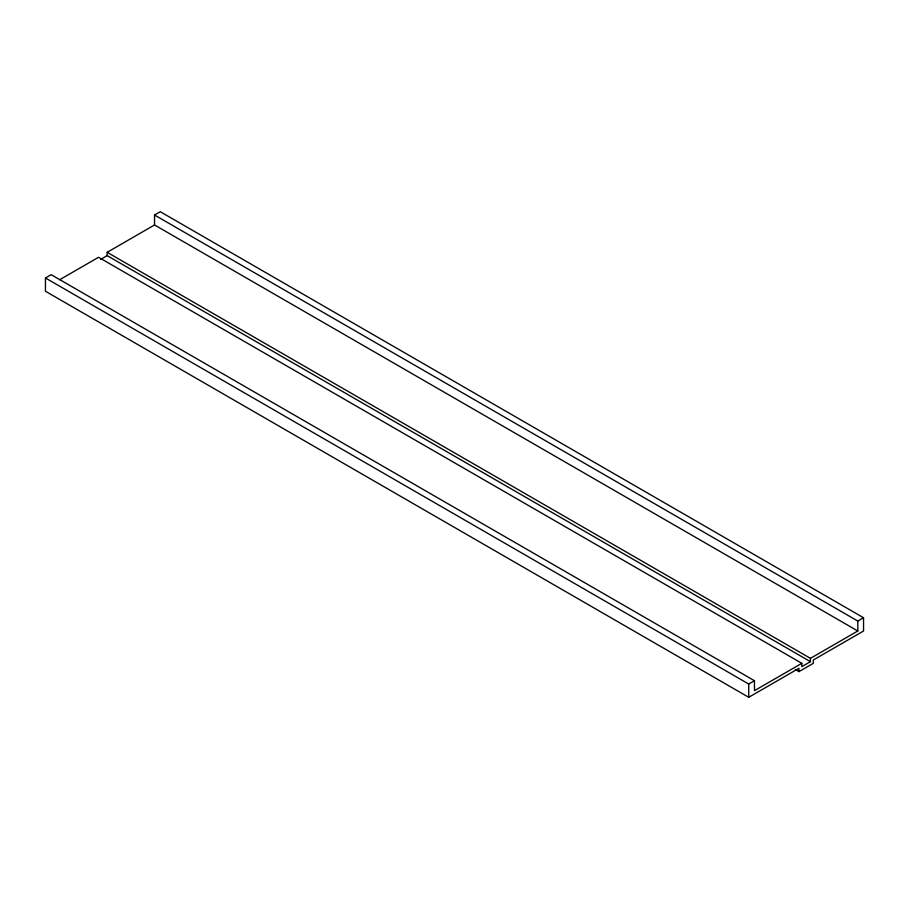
<?xml version="1.0" encoding="UTF-8"?>
<svg xmlns="http://www.w3.org/2000/svg" width="909" height="909" viewBox="0 0 909 909"><rect width="100%" height="100%" fill="white"/><g stroke="black" fill="none" stroke-linecap="round" stroke-linejoin="round"><path stroke-width="1.36" d="M795.273 669.479L798.966 671.603L798.966 668.285L748.732 697.294L45.45 291.255L45.45 277.995L51.188 274.688L754.47 680.716L754.47 690.658L801.829 663.32L801.829 666.638L810.442 661.661L810.442 658.343L107.171 252.316L107.171 255.622L810.442 661.661M154.53 215.024L857.812 621.052L857.812 631.005L154.53 224.966L154.53 215.024L160.268 211.706L863.55 617.745L863.55 631.005L813.316 660.002L813.316 663.32L798.966 671.603M59.687 279.722L98.558 257.281L801.829 663.32M107.171 252.316L154.53 224.966M100.706 259.36L107.171 255.622M45.45 277.995L748.732 684.034L754.47 680.716M857.812 621.052L863.55 617.745M810.442 658.343L857.812 631.005M748.732 684.034L748.732 697.294"/></g></svg>
